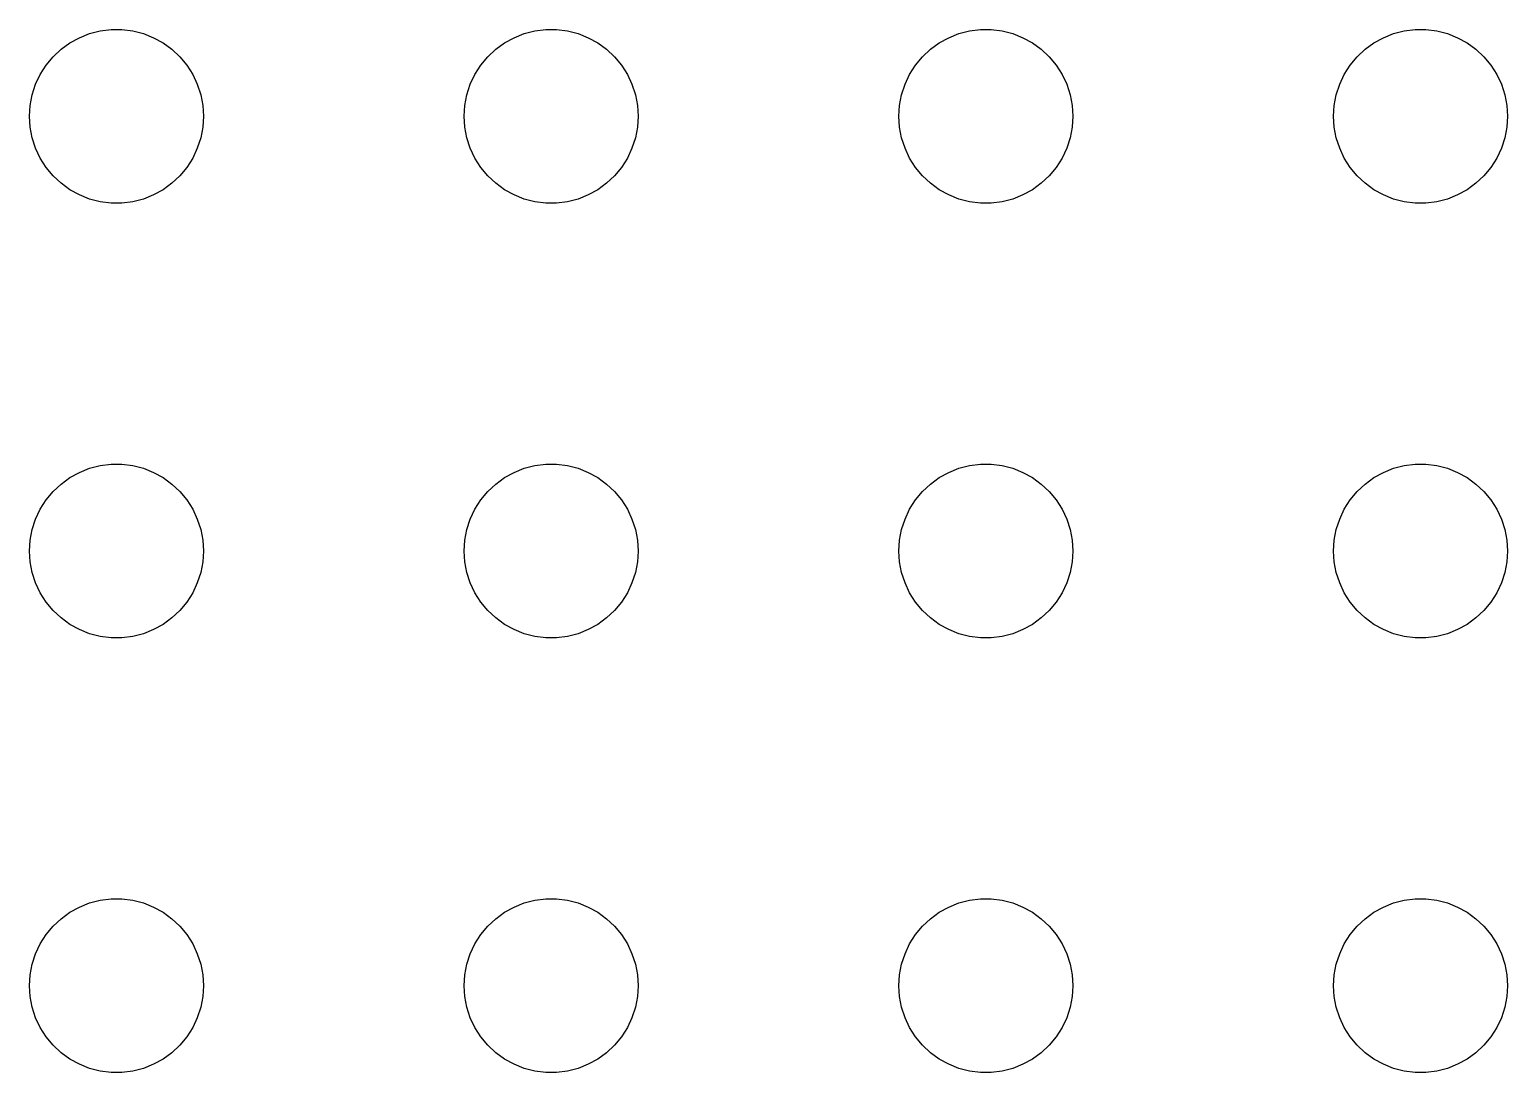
# Model space of a CAD drawing. Header units: metres. Extents: x -134 to 134, y 176 to 508.
# Drawn here: x -99 to -73.5, y 204 to 222 of the extents above; entities that cross this region are included whole.
import ezdxf

# ---------------------------------------------------------------- set-up
doc = ezdxf.new("R2010")
doc.units = ezdxf.units.M

msp = doc.modelspace()

# ---------------------------------------------------------------- linework, layer by layer
for p, q in [((-98.3037, 221.766), (-98.1387, 221.857)), ((-98.1387, 221.857), (-97.9635, 221.927)), ((-97.9635, 221.927), (-97.7811, 221.973)), ((-97.7811, 221.973), (-97.5942, 221.997)), ((-97.5942, 221.997), (-97.4058, 221.997)), ((-97.4058, 221.997), (-97.2189, 221.973)), ((-97.2189, 221.973), (-97.0365, 221.927)), ((-97.0365, 221.927), (-96.8613, 221.857)), ((-96.8613, 221.857), (-96.6963, 221.766)), ((-90.8037, 221.766), (-90.6387, 221.857)), ((-90.6387, 221.857), (-90.4635, 221.927)), ((-90.4635, 221.927), (-90.2811, 221.973)), ((-90.2811, 221.973), (-90.0942, 221.997)), ((-90.0942, 221.997), (-89.9058, 221.997)), ((-89.9058, 221.997), (-89.7189, 221.973)), ((-89.7189, 221.973), (-89.5365, 221.927)), ((-89.5365, 221.927), (-89.3613, 221.857)), ((-89.3613, 221.857), (-89.1963, 221.766)), ((-83.3037, 221.766), (-83.1387, 221.857)), ((-83.1387, 221.857), (-82.9635, 221.927)), ((-82.9635, 221.927), (-82.7811, 221.973)), ((-82.7811, 221.973), (-82.5942, 221.997)), ((-82.5942, 221.997), (-82.4058, 221.997)), ((-82.4058, 221.997), (-82.2189, 221.973)), ((-82.2189, 221.973), (-82.0365, 221.927)), ((-82.0365, 221.927), (-81.8613, 221.857)), ((-81.8613, 221.857), (-81.6963, 221.766)), ((-75.8037, 221.766), (-75.6387, 221.857)), ((-75.6387, 221.857), (-75.4635, 221.927)), ((-75.4635, 221.927), (-75.2811, 221.973)), ((-75.2811, 221.973), (-75.0942, 221.997)), ((-75.0942, 221.997), (-74.9058, 221.997)), ((-74.9058, 221.997), (-74.7189, 221.973)), ((-74.7189, 221.973), (-74.5365, 221.927)), ((-74.5365, 221.927), (-74.3613, 221.857)), ((-74.3613, 221.857), (-74.1963, 221.766)), ((-98.5934, 221.527), (-98.4561, 221.656)), ((-98.4561, 221.656), (-98.3037, 221.766)), ((-96.6963, 221.766), (-96.5439, 221.656)), ((-96.5439, 221.656), (-96.4065, 221.527)), ((-91.0934, 221.527), (-90.9561, 221.656)), ((-90.9561, 221.656), (-90.8037, 221.766)), ((-89.1963, 221.766), (-89.0439, 221.656)), ((-89.0439, 221.656), (-88.9065, 221.527)), ((-83.5934, 221.527), (-83.4561, 221.656)), ((-83.4561, 221.656), (-83.3037, 221.766)), ((-81.6963, 221.766), (-81.5439, 221.656)), ((-81.5439, 221.656), (-81.4065, 221.527)), ((-76.0934, 221.527), (-75.9561, 221.656)), ((-75.9561, 221.656), (-75.8037, 221.766)), ((-74.1963, 221.766), (-74.0439, 221.656)), ((-74.0439, 221.656), (-73.9065, 221.527)), ((-98.8145, 221.223), (-98.7135, 221.382)), ((-98.7135, 221.382), (-98.5934, 221.527)), ((-96.4065, 221.527), (-96.2865, 221.382)), ((-96.2865, 221.382), (-96.1855, 221.223)), ((-91.3145, 221.223), (-91.2135, 221.382)), ((-91.2135, 221.382), (-91.0934, 221.527)), ((-88.9065, 221.527), (-88.7865, 221.382)), ((-88.7865, 221.382), (-88.6855, 221.223)), ((-83.8145, 221.223), (-83.7135, 221.382)), ((-83.7135, 221.382), (-83.5934, 221.527)), ((-81.4065, 221.527), (-81.2865, 221.382)), ((-81.2865, 221.382), (-81.1855, 221.223)), ((-76.3145, 221.223), (-76.2135, 221.382)), ((-76.2135, 221.382), (-76.0934, 221.527)), ((-73.9065, 221.527), (-73.7865, 221.382)), ((-73.7865, 221.382), (-73.6855, 221.223)), ((-98.8947, 221.052), (-98.8145, 221.223)), ((-96.1855, 221.223), (-96.1053, 221.052)), ((-91.3947, 221.052), (-91.3145, 221.223)), ((-88.6855, 221.223), (-88.6053, 221.052)), ((-83.8947, 221.052), (-83.8145, 221.223)), ((-81.1855, 221.223), (-81.1053, 221.052)), ((-76.3947, 221.052), (-76.3145, 221.223)), ((-73.6855, 221.223), (-73.6053, 221.052)), ((-98.9882, 220.688), (-98.9529, 220.873)), ((-98.9529, 220.873), (-98.8947, 221.052)), ((-96.1053, 221.052), (-96.0471, 220.873)), ((-96.0471, 220.873), (-96.0118, 220.688)), ((-91.4882, 220.688), (-91.4529, 220.873)), ((-91.4529, 220.873), (-91.3947, 221.052)), ((-88.6053, 221.052), (-88.5471, 220.873)), ((-88.5471, 220.873), (-88.5118, 220.688)), ((-83.9882, 220.688), (-83.9529, 220.873)), ((-83.9529, 220.873), (-83.8947, 221.052)), ((-81.1053, 221.052), (-81.0471, 220.873)), ((-81.0471, 220.873), (-81.0118, 220.688)), ((-76.4882, 220.688), (-76.4529, 220.873)), ((-76.4529, 220.873), (-76.3947, 221.052)), ((-73.6053, 221.052), (-73.5471, 220.873)), ((-73.5471, 220.873), (-73.5118, 220.688)), ((-99, 220.5), (-98.9882, 220.688)), ((-96.0118, 220.688), (-96, 220.5)), ((-91.5, 220.5), (-91.4882, 220.688)), ((-88.5118, 220.688), (-88.5, 220.5)), ((-84, 220.5), (-83.9882, 220.688)), ((-81.0118, 220.688), (-81, 220.5)), ((-76.5, 220.5), (-76.4882, 220.688)), ((-73.5118, 220.688), (-73.5, 220.5)), ((-98.9882, 220.312), (-99, 220.5)), ((-96, 220.5), (-96.0118, 220.312)), ((-91.4882, 220.312), (-91.5, 220.5)), ((-88.5, 220.5), (-88.5118, 220.312)), ((-83.9882, 220.312), (-84, 220.5)), ((-81, 220.5), (-81.0118, 220.312)), ((-76.4882, 220.312), (-76.5, 220.5)), ((-73.5, 220.5), (-73.5118, 220.312)), ((-98.9529, 220.127), (-98.9882, 220.312)), ((-98.8947, 219.948), (-98.9529, 220.127)), ((-96.0471, 220.127), (-96.1053, 219.948)), ((-96.0118, 220.312), (-96.0471, 220.127)), ((-91.4529, 220.127), (-91.4882, 220.312)), ((-91.3947, 219.948), (-91.4529, 220.127)), ((-88.5471, 220.127), (-88.6053, 219.948)), ((-88.5118, 220.312), (-88.5471, 220.127)), ((-83.9529, 220.127), (-83.9882, 220.312)), ((-83.8947, 219.948), (-83.9529, 220.127)), ((-81.0471, 220.127), (-81.1053, 219.948)), ((-81.0118, 220.312), (-81.0471, 220.127)), ((-76.4529, 220.127), (-76.4882, 220.312)), ((-76.3947, 219.948), (-76.4529, 220.127)), ((-73.5471, 220.127), (-73.6053, 219.948)), ((-73.5118, 220.312), (-73.5471, 220.127)), ((-98.8145, 219.777), (-98.8947, 219.948)), ((-96.1053, 219.948), (-96.1855, 219.777)), ((-91.3145, 219.777), (-91.3947, 219.948)), ((-88.6053, 219.948), (-88.6855, 219.777)), ((-83.8145, 219.777), (-83.8947, 219.948)), ((-81.1053, 219.948), (-81.1855, 219.777)), ((-76.3145, 219.777), (-76.3947, 219.948)), ((-73.6053, 219.948), (-73.6855, 219.777)), ((-98.7135, 219.618), (-98.8145, 219.777)), ((-98.5934, 219.473), (-98.7135, 219.618)), ((-96.2865, 219.618), (-96.4065, 219.473)), ((-96.1855, 219.777), (-96.2865, 219.618)), ((-91.2135, 219.618), (-91.3145, 219.777)), ((-91.0934, 219.473), (-91.2135, 219.618)), ((-88.7865, 219.618), (-88.9065, 219.473)), ((-88.6855, 219.777), (-88.7865, 219.618)), ((-83.7135, 219.618), (-83.8145, 219.777)), ((-83.5934, 219.473), (-83.7135, 219.618)), ((-81.2865, 219.618), (-81.4065, 219.473)), ((-81.1855, 219.777), (-81.2865, 219.618)), ((-76.2135, 219.618), (-76.3145, 219.777)), ((-76.0934, 219.473), (-76.2135, 219.618)), ((-73.7865, 219.618), (-73.9065, 219.473)), ((-73.6855, 219.777), (-73.7865, 219.618)), ((-98.4561, 219.344), (-98.5934, 219.473)), ((-98.3037, 219.234), (-98.4561, 219.344)), ((-96.5439, 219.344), (-96.6963, 219.234)), ((-96.4065, 219.473), (-96.5439, 219.344)), ((-90.9561, 219.344), (-91.0934, 219.473)), ((-90.8037, 219.234), (-90.9561, 219.344)), ((-89.0439, 219.344), (-89.1963, 219.234)), ((-88.9065, 219.473), (-89.0439, 219.344)), ((-83.4561, 219.344), (-83.5934, 219.473)), ((-83.3037, 219.234), (-83.4561, 219.344)), ((-81.5439, 219.344), (-81.6963, 219.234)), ((-81.4065, 219.473), (-81.5439, 219.344)), ((-75.9561, 219.344), (-76.0934, 219.473)), ((-75.8037, 219.234), (-75.9561, 219.344)), ((-74.0439, 219.344), (-74.1963, 219.234)), ((-73.9065, 219.473), (-74.0439, 219.344)), ((-98.1387, 219.143), (-98.3037, 219.234)), ((-97.9635, 219.073), (-98.1387, 219.143)), ((-97.7811, 219.027), (-97.9635, 219.073)), ((-97.0365, 219.073), (-97.2189, 219.027)), ((-96.8613, 219.143), (-97.0365, 219.073)), ((-96.6963, 219.234), (-96.8613, 219.143)), ((-90.6387, 219.143), (-90.8037, 219.234)), ((-90.4635, 219.073), (-90.6387, 219.143)), ((-90.2811, 219.027), (-90.4635, 219.073)), ((-89.5365, 219.073), (-89.7189, 219.027)), ((-89.3613, 219.143), (-89.5365, 219.073)), ((-89.1963, 219.234), (-89.3613, 219.143)), ((-83.1387, 219.143), (-83.3037, 219.234)), ((-82.9635, 219.073), (-83.1387, 219.143)), ((-82.7811, 219.027), (-82.9635, 219.073)), ((-82.0365, 219.073), (-82.2189, 219.027)), ((-81.8613, 219.143), (-82.0365, 219.073)), ((-81.6963, 219.234), (-81.8613, 219.143)), ((-75.6387, 219.143), (-75.8037, 219.234)), ((-75.4635, 219.073), (-75.6387, 219.143)), ((-75.2811, 219.027), (-75.4635, 219.073)), ((-74.5365, 219.073), (-74.7189, 219.027)), ((-74.3613, 219.143), (-74.5365, 219.073)), ((-74.1963, 219.234), (-74.3613, 219.143)), ((-97.5942, 219.003), (-97.7811, 219.027)), ((-97.4058, 219.003), (-97.5942, 219.003)), ((-97.2189, 219.027), (-97.4058, 219.003)), ((-90.0942, 219.003), (-90.2811, 219.027)), ((-89.9058, 219.003), (-90.0942, 219.003)), ((-89.7189, 219.027), (-89.9058, 219.003)), ((-82.5942, 219.003), (-82.7811, 219.027)), ((-82.4058, 219.003), (-82.5942, 219.003)), ((-82.2189, 219.027), (-82.4058, 219.003)), ((-75.0942, 219.003), (-75.2811, 219.027)), ((-74.9058, 219.003), (-75.0942, 219.003)), ((-74.7189, 219.027), (-74.9058, 219.003)), ((-97.9635, 214.427), (-97.7811, 214.473)), ((-97.7811, 214.473), (-97.5942, 214.497)), ((-97.5942, 214.497), (-97.4058, 214.497)), ((-97.4058, 214.497), (-97.2189, 214.473)), ((-97.2189, 214.473), (-97.0365, 214.427)), ((-90.4635, 214.427), (-90.2811, 214.473)), ((-90.2811, 214.473), (-90.0942, 214.497)), ((-90.0942, 214.497), (-89.9058, 214.497)), ((-89.9058, 214.497), (-89.7189, 214.473)), ((-89.7189, 214.473), (-89.5365, 214.427)), ((-82.9635, 214.427), (-82.7811, 214.473)), ((-82.7811, 214.473), (-82.5942, 214.497)), ((-82.5942, 214.497), (-82.4058, 214.497)), ((-82.4058, 214.497), (-82.2189, 214.473)), ((-82.2189, 214.473), (-82.0365, 214.427)), ((-75.4635, 214.427), (-75.2811, 214.473)), ((-75.2811, 214.473), (-75.0942, 214.497)), ((-75.0942, 214.497), (-74.9058, 214.497)), ((-74.9058, 214.497), (-74.7189, 214.473)), ((-74.7189, 214.473), (-74.5365, 214.427)), ((-98.4561, 214.156), (-98.3037, 214.266)), ((-98.3037, 214.266), (-98.1387, 214.357)), ((-98.1387, 214.357), (-97.9635, 214.427)), ((-97.0365, 214.427), (-96.8613, 214.357)), ((-96.8613, 214.357), (-96.6963, 214.266)), ((-96.6963, 214.266), (-96.5439, 214.156)), ((-90.9561, 214.156), (-90.8037, 214.266)), ((-90.8037, 214.266), (-90.6387, 214.357)), ((-90.6387, 214.357), (-90.4635, 214.427)), ((-89.5365, 214.427), (-89.3613, 214.357)), ((-89.3613, 214.357), (-89.1963, 214.266)), ((-89.1963, 214.266), (-89.0439, 214.156)), ((-83.4561, 214.156), (-83.3037, 214.266)), ((-83.3037, 214.266), (-83.1387, 214.357)), ((-83.1387, 214.357), (-82.9635, 214.427)), ((-82.0365, 214.427), (-81.8613, 214.357)), ((-81.8613, 214.357), (-81.6963, 214.266)), ((-81.6963, 214.266), (-81.5439, 214.156)), ((-75.9561, 214.156), (-75.8037, 214.266)), ((-75.8037, 214.266), (-75.6387, 214.357)), ((-75.6387, 214.357), (-75.4635, 214.427)), ((-74.5365, 214.427), (-74.3613, 214.357)), ((-74.3613, 214.357), (-74.1963, 214.266)), ((-74.1963, 214.266), (-74.0439, 214.156)), ((-98.7135, 213.882), (-98.5934, 214.027)), ((-98.5934, 214.027), (-98.4561, 214.156)), ((-96.5439, 214.156), (-96.4065, 214.027)), ((-96.4065, 214.027), (-96.2865, 213.882)), ((-91.2135, 213.882), (-91.0934, 214.027)), ((-91.0934, 214.027), (-90.9561, 214.156)), ((-89.0439, 214.156), (-88.9065, 214.027)), ((-88.9065, 214.027), (-88.7865, 213.882)), ((-83.7135, 213.882), (-83.5934, 214.027)), ((-83.5934, 214.027), (-83.4561, 214.156)), ((-81.5439, 214.156), (-81.4065, 214.027)), ((-81.4065, 214.027), (-81.2865, 213.882)), ((-76.2135, 213.882), (-76.0934, 214.027)), ((-76.0934, 214.027), (-75.9561, 214.156)), ((-74.0439, 214.156), (-73.9065, 214.027)), ((-73.9065, 214.027), (-73.7865, 213.882)), ((-98.8947, 213.552), (-98.8145, 213.723)), ((-98.8145, 213.723), (-98.7135, 213.882)), ((-96.2865, 213.882), (-96.1855, 213.723)), ((-96.1855, 213.723), (-96.1053, 213.552)), ((-91.3947, 213.552), (-91.3145, 213.723)), ((-91.3145, 213.723), (-91.2135, 213.882)), ((-88.7865, 213.882), (-88.6855, 213.723)), ((-88.6855, 213.723), (-88.6053, 213.552)), ((-83.8947, 213.552), (-83.8145, 213.723)), ((-83.8145, 213.723), (-83.7135, 213.882)), ((-81.2865, 213.882), (-81.1855, 213.723)), ((-81.1855, 213.723), (-81.1053, 213.552)), ((-76.3947, 213.552), (-76.3145, 213.723)), ((-76.3145, 213.723), (-76.2135, 213.882)), ((-73.7865, 213.882), (-73.6855, 213.723)), ((-73.6855, 213.723), (-73.6053, 213.552)), ((-98.9529, 213.373), (-98.8947, 213.552)), ((-96.1053, 213.552), (-96.0471, 213.373)), ((-91.4529, 213.373), (-91.3947, 213.552)), ((-88.6053, 213.552), (-88.5471, 213.373)), ((-83.9529, 213.373), (-83.8947, 213.552)), ((-81.1053, 213.552), (-81.0471, 213.373)), ((-76.4529, 213.373), (-76.3947, 213.552)), ((-73.6053, 213.552), (-73.5471, 213.373)), ((-99, 213), (-98.9882, 213.188)), ((-98.9882, 213.188), (-98.9529, 213.373)), ((-96.0471, 213.373), (-96.0118, 213.188)), ((-96.0118, 213.188), (-96, 213)), ((-91.5, 213), (-91.4882, 213.188)), ((-91.4882, 213.188), (-91.4529, 213.373)), ((-88.5471, 213.373), (-88.5118, 213.188)), ((-88.5118, 213.188), (-88.5, 213)), ((-84, 213), (-83.9882, 213.188)), ((-83.9882, 213.188), (-83.9529, 213.373)), ((-81.0471, 213.373), (-81.0118, 213.188)), ((-81.0118, 213.188), (-81, 213)), ((-76.5, 213), (-76.4882, 213.188)), ((-76.4882, 213.188), (-76.4529, 213.373)), ((-73.5471, 213.373), (-73.5118, 213.188)), ((-73.5118, 213.188), (-73.5, 213)), ((-98.9882, 212.812), (-99, 213)), ((-96, 213), (-96.0118, 212.812)), ((-91.4882, 212.812), (-91.5, 213)), ((-88.5, 213), (-88.5118, 212.812)), ((-83.9882, 212.812), (-84, 213)), ((-81, 213), (-81.0118, 212.812)), ((-76.4882, 212.812), (-76.5, 213)), ((-73.5, 213), (-73.5118, 212.812)), ((-98.9529, 212.627), (-98.9882, 212.812)), ((-96.0118, 212.812), (-96.0471, 212.627)), ((-91.4529, 212.627), (-91.4882, 212.812)), ((-88.5118, 212.812), (-88.5471, 212.627)), ((-83.9529, 212.627), (-83.9882, 212.812)), ((-81.0118, 212.812), (-81.0471, 212.627)), ((-76.4529, 212.627), (-76.4882, 212.812)), ((-73.5118, 212.812), (-73.5471, 212.627)), ((-98.8947, 212.448), (-98.9529, 212.627)), ((-98.8145, 212.277), (-98.8947, 212.448)), ((-96.1053, 212.448), (-96.1855, 212.277)), ((-96.0471, 212.627), (-96.1053, 212.448)), ((-91.3947, 212.448), (-91.4529, 212.627)), ((-91.3145, 212.277), (-91.3947, 212.448)), ((-88.6053, 212.448), (-88.6855, 212.277)), ((-88.5471, 212.627), (-88.6053, 212.448)), ((-83.8947, 212.448), (-83.9529, 212.627)), ((-83.8145, 212.277), (-83.8947, 212.448)), ((-81.1053, 212.448), (-81.1855, 212.277)), ((-81.0471, 212.627), (-81.1053, 212.448)), ((-76.3947, 212.448), (-76.4529, 212.627)), ((-76.3145, 212.277), (-76.3947, 212.448)), ((-73.6053, 212.448), (-73.6855, 212.277)), ((-73.5471, 212.627), (-73.6053, 212.448)), ((-98.7135, 212.118), (-98.8145, 212.277)), ((-96.1855, 212.277), (-96.2865, 212.118)), ((-91.2135, 212.118), (-91.3145, 212.277)), ((-88.6855, 212.277), (-88.7865, 212.118)), ((-83.7135, 212.118), (-83.8145, 212.277)), ((-81.1855, 212.277), (-81.2865, 212.118)), ((-76.2135, 212.118), (-76.3145, 212.277)), ((-73.6855, 212.277), (-73.7865, 212.118)), ((-98.5934, 211.973), (-98.7135, 212.118)), ((-98.4561, 211.844), (-98.5934, 211.973)), ((-96.4065, 211.973), (-96.5439, 211.844)), ((-96.2865, 212.118), (-96.4065, 211.973)), ((-91.0934, 211.973), (-91.2135, 212.118)), ((-90.9561, 211.844), (-91.0934, 211.973)), ((-88.9065, 211.973), (-89.0439, 211.844)), ((-88.7865, 212.118), (-88.9065, 211.973)), ((-83.5934, 211.973), (-83.7135, 212.118)), ((-83.4561, 211.844), (-83.5934, 211.973)), ((-81.4065, 211.973), (-81.5439, 211.844)), ((-81.2865, 212.118), (-81.4065, 211.973)), ((-76.0934, 211.973), (-76.2135, 212.118)), ((-75.9561, 211.844), (-76.0934, 211.973)), ((-73.9065, 211.973), (-74.0439, 211.844)), ((-73.7865, 212.118), (-73.9065, 211.973)), ((-98.3037, 211.734), (-98.4561, 211.844)), ((-98.1387, 211.643), (-98.3037, 211.734)), ((-96.6963, 211.734), (-96.8613, 211.643)), ((-96.5439, 211.844), (-96.6963, 211.734)), ((-90.8037, 211.734), (-90.9561, 211.844)), ((-90.6387, 211.643), (-90.8037, 211.734)), ((-89.1963, 211.734), (-89.3613, 211.643)), ((-89.0439, 211.844), (-89.1963, 211.734)), ((-83.3037, 211.734), (-83.4561, 211.844)), ((-83.1387, 211.643), (-83.3037, 211.734)), ((-81.6963, 211.734), (-81.8613, 211.643)), ((-81.5439, 211.844), (-81.6963, 211.734)), ((-75.8037, 211.734), (-75.9561, 211.844)), ((-75.6387, 211.643), (-75.8037, 211.734)), ((-74.1963, 211.734), (-74.3613, 211.643)), ((-74.0439, 211.844), (-74.1963, 211.734)), ((-97.9635, 211.573), (-98.1387, 211.643)), ((-97.7811, 211.527), (-97.9635, 211.573)), ((-97.5942, 211.503), (-97.7811, 211.527)), ((-97.4058, 211.503), (-97.5942, 211.503)), ((-97.2189, 211.527), (-97.4058, 211.503)), ((-97.0365, 211.573), (-97.2189, 211.527)), ((-96.8613, 211.643), (-97.0365, 211.573)), ((-90.4635, 211.573), (-90.6387, 211.643)), ((-90.2811, 211.527), (-90.4635, 211.573)), ((-90.0942, 211.503), (-90.2811, 211.527)), ((-89.9058, 211.503), (-90.0942, 211.503)), ((-89.7189, 211.527), (-89.9058, 211.503)), ((-89.5365, 211.573), (-89.7189, 211.527)), ((-89.3613, 211.643), (-89.5365, 211.573)), ((-82.9635, 211.573), (-83.1387, 211.643)), ((-82.7811, 211.527), (-82.9635, 211.573)), ((-82.5942, 211.503), (-82.7811, 211.527)), ((-82.4058, 211.503), (-82.5942, 211.503)), ((-82.2189, 211.527), (-82.4058, 211.503)), ((-82.0365, 211.573), (-82.2189, 211.527)), ((-81.8613, 211.643), (-82.0365, 211.573)), ((-75.4635, 211.573), (-75.6387, 211.643)), ((-75.2811, 211.527), (-75.4635, 211.573)), ((-75.0942, 211.503), (-75.2811, 211.527)), ((-74.9058, 211.503), (-75.0942, 211.503)), ((-74.7189, 211.527), (-74.9058, 211.503)), ((-74.5365, 211.573), (-74.7189, 211.527)), ((-74.3613, 211.643), (-74.5365, 211.573)), ((-98.3037, 206.766), (-98.1387, 206.857)), ((-98.1387, 206.857), (-97.9635, 206.927)), ((-97.9635, 206.927), (-97.7811, 206.973)), ((-97.7811, 206.973), (-97.5942, 206.997)), ((-97.5942, 206.997), (-97.4058, 206.997)), ((-97.4058, 206.997), (-97.2189, 206.973)), ((-97.2189, 206.973), (-97.0365, 206.927)), ((-97.0365, 206.927), (-96.8613, 206.857)), ((-96.8613, 206.857), (-96.6963, 206.766)), ((-90.8037, 206.766), (-90.6387, 206.857)), ((-90.6387, 206.857), (-90.4635, 206.927)), ((-90.4635, 206.927), (-90.2811, 206.973)), ((-90.2811, 206.973), (-90.0942, 206.997)), ((-90.0942, 206.997), (-89.9058, 206.997)), ((-89.9058, 206.997), (-89.7189, 206.973)), ((-89.7189, 206.973), (-89.5365, 206.927)), ((-89.5365, 206.927), (-89.3613, 206.857)), ((-89.3613, 206.857), (-89.1963, 206.766)), ((-83.3037, 206.766), (-83.1387, 206.857)), ((-83.1387, 206.857), (-82.9635, 206.927)), ((-82.9635, 206.927), (-82.7811, 206.973)), ((-82.7811, 206.973), (-82.5942, 206.997)), ((-82.5942, 206.997), (-82.4058, 206.997)), ((-82.4058, 206.997), (-82.2189, 206.973)), ((-82.2189, 206.973), (-82.0365, 206.927)), ((-82.0365, 206.927), (-81.8613, 206.857)), ((-81.8613, 206.857), (-81.6963, 206.766)), ((-75.8037, 206.766), (-75.6387, 206.857)), ((-75.6387, 206.857), (-75.4635, 206.927)), ((-75.4635, 206.927), (-75.2811, 206.973)), ((-75.2811, 206.973), (-75.0942, 206.997)), ((-75.0942, 206.997), (-74.9058, 206.997)), ((-74.9058, 206.997), (-74.7189, 206.973)), ((-74.7189, 206.973), (-74.5365, 206.927)), ((-74.5365, 206.927), (-74.3613, 206.857)), ((-74.3613, 206.857), (-74.1963, 206.766)), ((-98.5934, 206.527), (-98.4561, 206.656)), ((-98.4561, 206.656), (-98.3037, 206.766)), ((-96.6963, 206.766), (-96.5439, 206.656)), ((-96.5439, 206.656), (-96.4065, 206.527)), ((-91.0934, 206.527), (-90.9561, 206.656)), ((-90.9561, 206.656), (-90.8037, 206.766)), ((-89.1963, 206.766), (-89.0439, 206.656)), ((-89.0439, 206.656), (-88.9065, 206.527)), ((-83.5934, 206.527), (-83.4561, 206.656)), ((-83.4561, 206.656), (-83.3037, 206.766)), ((-81.6963, 206.766), (-81.5439, 206.656)), ((-81.5439, 206.656), (-81.4065, 206.527)), ((-76.0934, 206.527), (-75.9561, 206.656)), ((-75.9561, 206.656), (-75.8037, 206.766)), ((-74.1963, 206.766), (-74.0439, 206.656)), ((-74.0439, 206.656), (-73.9065, 206.527)), ((-98.8145, 206.223), (-98.7135, 206.382)), ((-98.7135, 206.382), (-98.5934, 206.527)), ((-96.4065, 206.527), (-96.2865, 206.382)), ((-96.2865, 206.382), (-96.1855, 206.223)), ((-91.3145, 206.223), (-91.2135, 206.382)), ((-91.2135, 206.382), (-91.0934, 206.527)), ((-88.9065, 206.527), (-88.7865, 206.382)), ((-88.7865, 206.382), (-88.6855, 206.223)), ((-83.8145, 206.223), (-83.7135, 206.382)), ((-83.7135, 206.382), (-83.5934, 206.527)), ((-81.4065, 206.527), (-81.2865, 206.382)), ((-81.2865, 206.382), (-81.1855, 206.223)), ((-76.3145, 206.223), (-76.2135, 206.382)), ((-76.2135, 206.382), (-76.0934, 206.527)), ((-73.9065, 206.527), (-73.7865, 206.382)), ((-73.7865, 206.382), (-73.6855, 206.223)), ((-98.9529, 205.873), (-98.8947, 206.052)), ((-98.8947, 206.052), (-98.8145, 206.223)), ((-96.1855, 206.223), (-96.1053, 206.052)), ((-96.1053, 206.052), (-96.0471, 205.873)), ((-91.4529, 205.873), (-91.3947, 206.052)), ((-91.3947, 206.052), (-91.3145, 206.223)), ((-88.6855, 206.223), (-88.6053, 206.052)), ((-88.6053, 206.052), (-88.5471, 205.873)), ((-83.9529, 205.873), (-83.8947, 206.052)), ((-83.8947, 206.052), (-83.8145, 206.223)), ((-81.1855, 206.223), (-81.1053, 206.052)), ((-81.1053, 206.052), (-81.0471, 205.873)), ((-76.4529, 205.873), (-76.3947, 206.052)), ((-76.3947, 206.052), (-76.3145, 206.223)), ((-73.6855, 206.223), (-73.6053, 206.052)), ((-73.6053, 206.052), (-73.5471, 205.873)), ((-98.9882, 205.688), (-98.9529, 205.873)), ((-96.0471, 205.873), (-96.0118, 205.688)), ((-91.4882, 205.688), (-91.4529, 205.873)), ((-88.5471, 205.873), (-88.5118, 205.688)), ((-83.9882, 205.688), (-83.9529, 205.873)), ((-81.0471, 205.873), (-81.0118, 205.688)), ((-76.4882, 205.688), (-76.4529, 205.873)), ((-73.5471, 205.873), (-73.5118, 205.688)), ((-99, 205.5), (-98.9882, 205.688)), ((-96.0118, 205.688), (-96, 205.5)), ((-91.5, 205.5), (-91.4882, 205.688)), ((-88.5118, 205.688), (-88.5, 205.5)), ((-84, 205.5), (-83.9882, 205.688)), ((-81.0118, 205.688), (-81, 205.5)), ((-76.5, 205.5), (-76.4882, 205.688)), ((-73.5118, 205.688), (-73.5, 205.5)), ((-98.9882, 205.312), (-99, 205.5)), ((-98.9529, 205.127), (-98.9882, 205.312)), ((-96.0118, 205.312), (-96.0471, 205.127)), ((-96, 205.5), (-96.0118, 205.312)), ((-91.4882, 205.312), (-91.5, 205.5)), ((-91.4529, 205.127), (-91.4882, 205.312)), ((-88.5118, 205.312), (-88.5471, 205.127)), ((-88.5, 205.5), (-88.5118, 205.312)), ((-83.9882, 205.312), (-84, 205.5)), ((-83.9529, 205.127), (-83.9882, 205.312)), ((-81.0118, 205.312), (-81.0471, 205.127)), ((-81, 205.5), (-81.0118, 205.312)), ((-76.4882, 205.312), (-76.5, 205.5)), ((-76.4529, 205.127), (-76.4882, 205.312)), ((-73.5118, 205.312), (-73.5471, 205.127)), ((-73.5, 205.5), (-73.5118, 205.312)), ((-98.8947, 204.948), (-98.9529, 205.127)), ((-96.0471, 205.127), (-96.1053, 204.948)), ((-91.3947, 204.948), (-91.4529, 205.127)), ((-88.5471, 205.127), (-88.6053, 204.948)), ((-83.8947, 204.948), (-83.9529, 205.127)), ((-81.0471, 205.127), (-81.1053, 204.948)), ((-76.3947, 204.948), (-76.4529, 205.127)), ((-73.5471, 205.127), (-73.6053, 204.948)), ((-98.8145, 204.777), (-98.8947, 204.948)), ((-98.7135, 204.618), (-98.8145, 204.777)), ((-96.1855, 204.777), (-96.2865, 204.618)), ((-96.1053, 204.948), (-96.1855, 204.777)), ((-91.3145, 204.777), (-91.3947, 204.948)), ((-91.2135, 204.618), (-91.3145, 204.777)), ((-88.6855, 204.777), (-88.7865, 204.618)), ((-88.6053, 204.948), (-88.6855, 204.777)), ((-83.8145, 204.777), (-83.8947, 204.948)), ((-83.7135, 204.618), (-83.8145, 204.777)), ((-81.1855, 204.777), (-81.2865, 204.618)), ((-81.1053, 204.948), (-81.1855, 204.777)), ((-76.3145, 204.777), (-76.3947, 204.948)), ((-76.2135, 204.618), (-76.3145, 204.777)), ((-73.6855, 204.777), (-73.7865, 204.618)), ((-73.6053, 204.948), (-73.6855, 204.777)), ((-98.5934, 204.473), (-98.7135, 204.618)), ((-96.2865, 204.618), (-96.4065, 204.473)), ((-91.0934, 204.473), (-91.2135, 204.618)), ((-88.7865, 204.618), (-88.9065, 204.473)), ((-83.5934, 204.473), (-83.7135, 204.618)), ((-81.2865, 204.618), (-81.4065, 204.473)), ((-76.0934, 204.473), (-76.2135, 204.618)), ((-73.7865, 204.618), (-73.9065, 204.473)), ((-98.4561, 204.344), (-98.5934, 204.473)), ((-98.3037, 204.234), (-98.4561, 204.344)), ((-96.5439, 204.344), (-96.6963, 204.234)), ((-96.4065, 204.473), (-96.5439, 204.344)), ((-90.9561, 204.344), (-91.0934, 204.473)), ((-90.8037, 204.234), (-90.9561, 204.344)), ((-89.0439, 204.344), (-89.1963, 204.234)), ((-88.9065, 204.473), (-89.0439, 204.344)), ((-83.4561, 204.344), (-83.5934, 204.473)), ((-83.3037, 204.234), (-83.4561, 204.344)), ((-81.5439, 204.344), (-81.6963, 204.234)), ((-81.4065, 204.473), (-81.5439, 204.344)), ((-75.9561, 204.344), (-76.0934, 204.473)), ((-75.8037, 204.234), (-75.9561, 204.344)), ((-74.0439, 204.344), (-74.1963, 204.234)), ((-73.9065, 204.473), (-74.0439, 204.344)), ((-98.1387, 204.143), (-98.3037, 204.234)), ((-97.9635, 204.073), (-98.1387, 204.143)), ((-97.7811, 204.027), (-97.9635, 204.073)), ((-97.5942, 204.003), (-97.7811, 204.027)), ((-97.4058, 204.003), (-97.5942, 204.003)), ((-97.2189, 204.027), (-97.4058, 204.003)), ((-97.0365, 204.073), (-97.2189, 204.027)), ((-96.8613, 204.143), (-97.0365, 204.073)), ((-96.6963, 204.234), (-96.8613, 204.143)), ((-90.6387, 204.143), (-90.8037, 204.234)), ((-90.4635, 204.073), (-90.6387, 204.143)), ((-90.2811, 204.027), (-90.4635, 204.073)), ((-90.0942, 204.003), (-90.2811, 204.027)), ((-89.9058, 204.003), (-90.0942, 204.003)), ((-89.7189, 204.027), (-89.9058, 204.003)), ((-89.5365, 204.073), (-89.7189, 204.027)), ((-89.3613, 204.143), (-89.5365, 204.073)), ((-89.1963, 204.234), (-89.3613, 204.143)), ((-83.1387, 204.143), (-83.3037, 204.234)), ((-82.9635, 204.073), (-83.1387, 204.143)), ((-82.7811, 204.027), (-82.9635, 204.073)), ((-82.5942, 204.003), (-82.7811, 204.027)), ((-82.4058, 204.003), (-82.5942, 204.003)), ((-82.2189, 204.027), (-82.4058, 204.003)), ((-82.0365, 204.073), (-82.2189, 204.027)), ((-81.8613, 204.143), (-82.0365, 204.073)), ((-81.6963, 204.234), (-81.8613, 204.143)), ((-75.6387, 204.143), (-75.8037, 204.234)), ((-75.4635, 204.073), (-75.6387, 204.143)), ((-75.2811, 204.027), (-75.4635, 204.073)), ((-75.0942, 204.003), (-75.2811, 204.027)), ((-74.9058, 204.003), (-75.0942, 204.003)), ((-74.7189, 204.027), (-74.9058, 204.003)), ((-74.5365, 204.073), (-74.7189, 204.027)), ((-74.3613, 204.143), (-74.5365, 204.073)), ((-74.1963, 204.234), (-74.3613, 204.143))]:
    msp.add_line(p, q)

doc.saveas('drawing.dxf')
